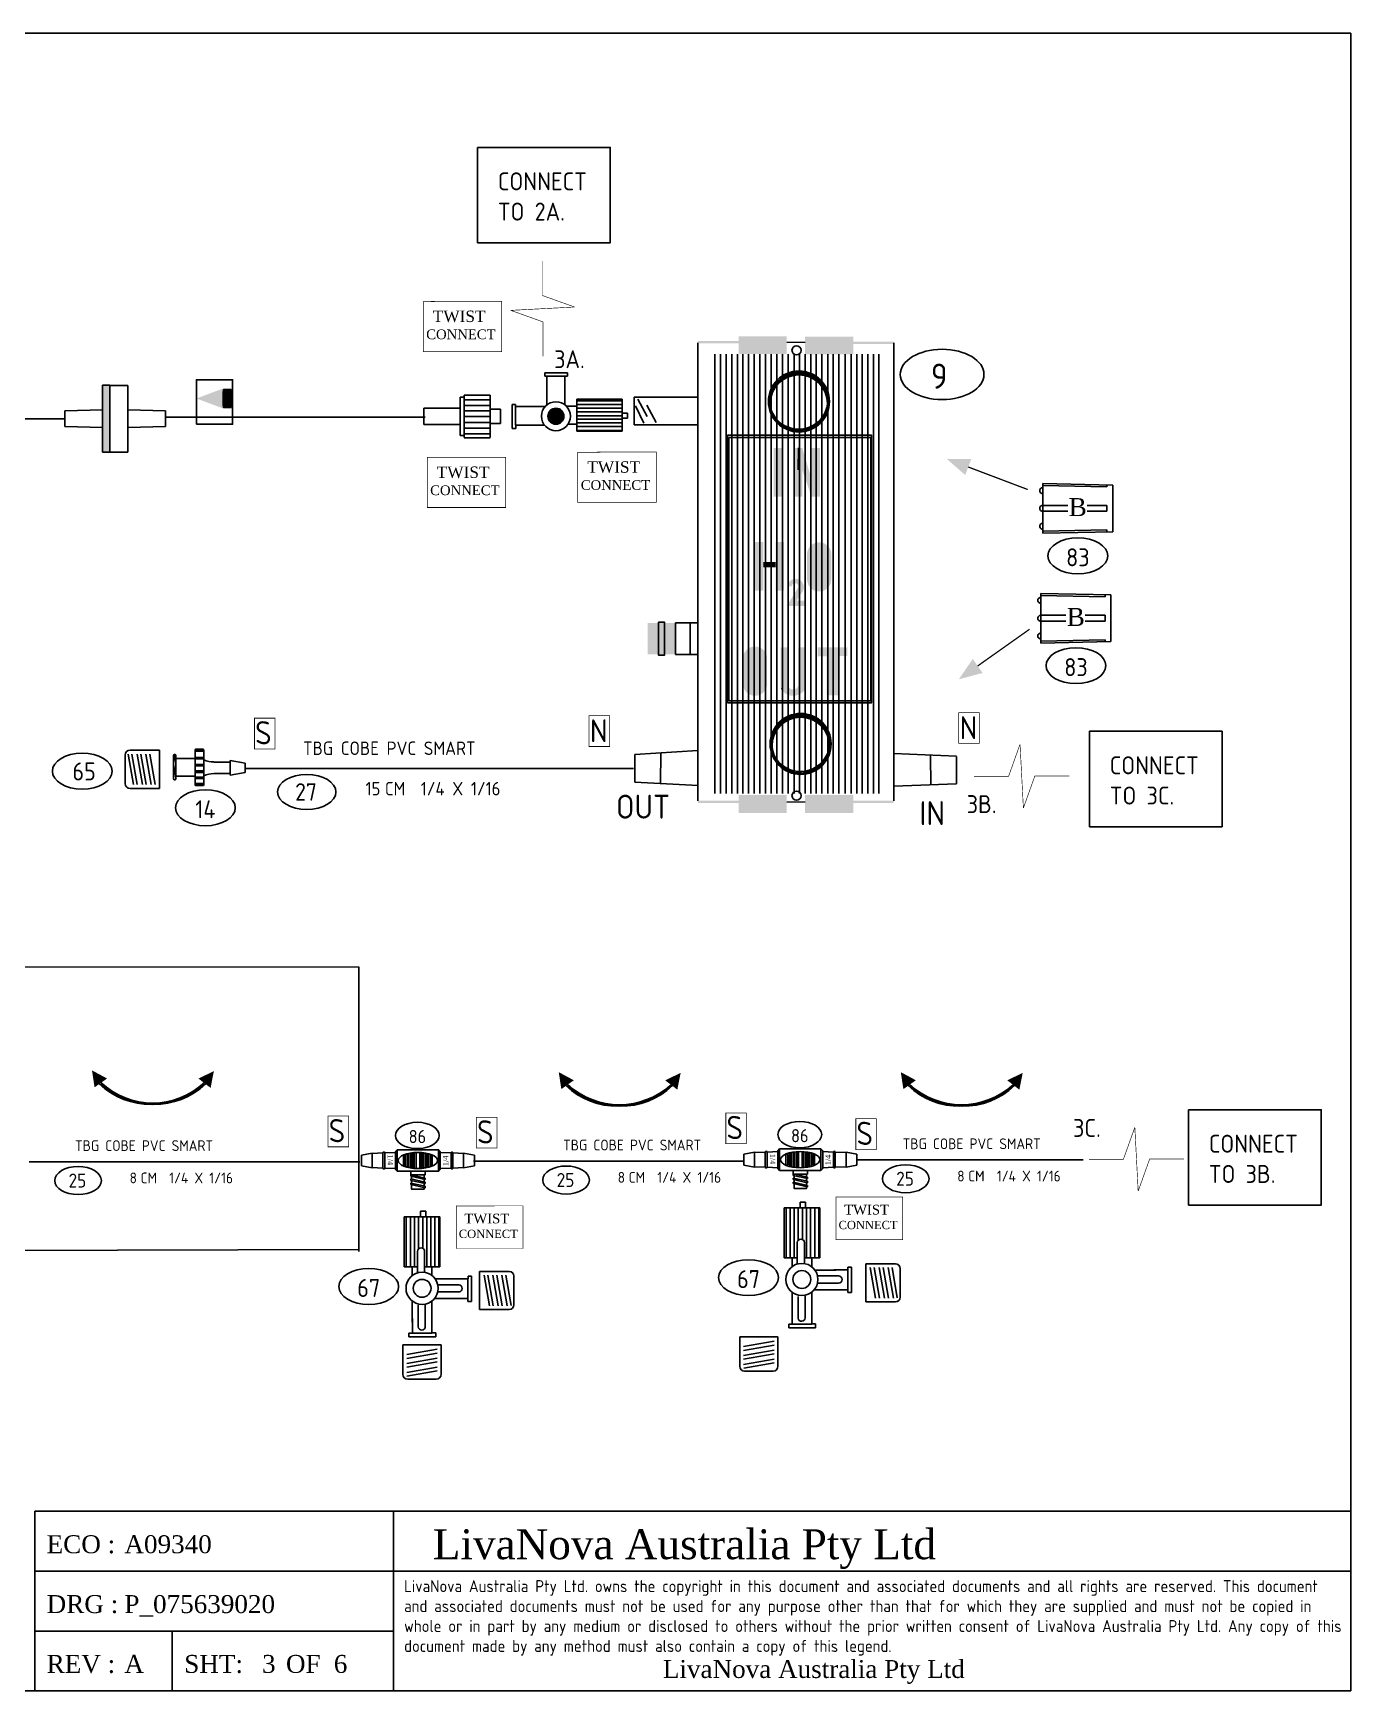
# Model space of a CAD drawing. Extents: x 10 to 410, y 10 to 287.
# Drawn here: x 189.7 to 410, y 10 to 287 of the extents above; entities that cross this region are included whole.
import ezdxf
from ezdxf.enums import TextEntityAlignment as Align

# ---------------------------------------------------------------- set-up
doc = ezdxf.new("R2010")
doc.units = 0
doc.layers.get('0').update_dxf_attribs({"linetype": 'CONTINUOUS'})
for name, color, linetype in [('BORDER', 7, 'CONTINUOUS'), ('PAGE_1', 7, 'CONTINUOUS'), ('PAGE_3', 7, 'CONTINUOUS'), ('TITLE_1', 7, 'CONTINUOUS')]:
    doc.layers.add(name, color=color, linetype=linetype)
doc.layers.get('0').off()
doc.layers.get('PAGE_1').off()
doc.styles.get("Standard").update_dxf_attribs({"font": 'isocp.shx'})
doc.styles.add('TIMES', font='times.ttf')

# ---------------------------------------------------------------- blocks, each defined once
blk = doc.blocks.new('TITLE_1')
at = {"layer": 'TITLE_1', "style": 'TIMES'}
for s, p in [('ECO :', (0, 20)), ('DRG :', (0, 10)), ('REV :', (0, 0)), ('SHT:', (23, 0)), ('OF', (40, 0))]:
    blk.add_text(s, height=3, dxfattribs=at).set_placement(p)
for tag, p in [('ECO', (13, 20)), ('DRG', (13, 10)), ('REV', (13, 0)), ('PAGES', (48, 0))]:
    blk.add_attdef(tag, p, '', height=3, dxfattribs=at)
blk = doc.blocks.new('AGAINST')
at = {"color": 1}
for points in [[(-7.759867, 17.69871, 2.56, 0, 0), (-9.234513, 19.791321, 0, 0, 0)], [(9.573934, 17.646346, 2.56, 0, 0), (11.137894, 19.673074, 0, 0, 0)]]:
    blk.add_lwpolyline(points, format="xyseb", dxfattribs=at)
for centre in [(0.660116, 26.740505), (0.912388, 26.986593), (0.912388, 26.739034), (0.91386, 26.880917), (1.090689, 26.740505)]:
    blk.add_arc(centre, 12.651078, 226.657299, 313.342701, dxfattribs=at)
blk = doc.blocks.new('030932000')
at = {"linetype": 'Continuous'}
for p, q in [((47.25, 0), (0, 0)), ((10.222755, -0.002538), (9.097755, -0.002538)), ((10.222755, -0.002538), (11.347755, -0.002538))]:
    blk.add_line(p, q, dxfattribs=at)
blk.add_ellipse((10.194627, -3.928769), major_axis=(4.875, 0), ratio=0.6, dxfattribs=at)
for s, p in [('TBG COBE PVC SMART', (9.56963, 2.25)), ('CM  1/4 X 1/16', (23.25, -4.5))]:
    blk.add_text(s, height=2.25, dxfattribs=at).set_placement(p)
at = {"linetype": 'Continuous', "flags": 9}
for tag, p in [('QTY', (15.3027, 10.3082)), ('PARTNO', (15, 6.75))]:
    blk.add_attdef(tag, p, '', height=2.25, dxfattribs=at)
at = {"linetype": 'Continuous', "flags": 8}
blk.add_attdef('ITEMNO', text='', height=2.925, dxfattribs=at).set_placement((10.067546, -5.38797), align=Align.CENTER)
at = {"linetype": 'Continuous'}
blk.add_attdef('LEN', text='', height=2.25, dxfattribs=at).set_placement((22.5, -4.5), align=Align.RIGHT)
blk = doc.blocks.new('TWISTCONN')
at = {"linetype": 'Continuous', "const_width": 0.1125}
blk.add_lwpolyline([(-6.551471, 0), (-6.551471, 8.363266), (6.551471, 8.387588), (6.551471, 0)], close=True, dxfattribs=at)
at = {"linetype": 'Continuous', "style": 'TIMES'}
for s, height, p in [('TWIST ', 1.9125, (-4.967155, 4.938297)), ('CONNECT', 1.625625, (-6.057177, 2.066835))]:
    blk.add_text(s, height=height, dxfattribs=at).set_placement(p)
blk = doc.blocks.new('SB')
at = {"color": 5, "linetype": 'Continuous', "const_width": 0.13}
blk.add_lwpolyline([(-1.374526, 4.909803), (2.059607, 4.909803), (2.059607, -0.241396), (-1.374526, -0.241396)], close=True, dxfattribs=at)
at = {"color": 5, "linetype": 'Continuous'}
blk.add_text('S', height=3.875762, dxfattribs=at).set_placement((-1.267338, 0.528511))
blk = doc.blocks.new('BOLT1')
at = {"color": 1, "linetype": 'Continuous', "const_width": 0.098719}
for points in [[(-1.0536, -0.2033), (4.700896, -0.2033), (6.619061, 5.162355)], [(6.619061, 5.162355), (7.178356, -5.500611)], [(14.851017, -0.134957), (9.096521, -0.134957), (7.178356, -5.500611)]]:
    blk.add_lwpolyline(points, dxfattribs=at)
blk = doc.blocks.new('A$C23102129')
at = {"linetype": 'Continuous'}
blk.add_ellipse((4.97736, 2.996602), major_axis=(5, 0), ratio=0.6, dxfattribs=at)
blk = doc.blocks.new('000025310')
for color, points in [(8, [(7.7, 8.63), (12.53, 8.63), (12.53, 8.36), (7.7, 8.36)]), (8, [(12.54, 9.21), (18.28, 9.21), (18.28, 7.08), (12.54, 7.08)]), (8, [(18.28, 8.57), (20.48, 8.57), (20.48, 8.4), (18.28, 8.4)]), (8, [(20.47, 9.18), (26.22, 9.18), (26.22, 7.05), (20.47, 7.05)]), (8, [(26.23, 8.55), (31.06, 8.55), (31.06, 8.29), (26.23, 8.29)]), (5, [(16.7, -4.11), (17.69, -4.11), (17.69, -9.95), (16.7, -9.95)]), (5, [(19.14, -4.11), (20.13, -4.11), (20.13, -9.95), (19.14, -9.95)]), (5, [(20.15, -4.15), (21.24, -7.86), (21.26, -9.96), (20.13, -6.77)]), (5, [(21.25, -4.11), (22.24, -4.11), (22.24, -9.95), (21.25, -9.95)]), (5, [(14.49, -15.33), (15.48, -15.33), (15.48, -21.17), (14.49, -21.17)]), (5, [(16.96, -15.33), (17.95, -15.33), (17.95, -21.17), (16.96, -21.17)]), (5, [(15.48, -17.72), (16.97, -17.72), (16.97, -18.38), (15.48, -18.38)]), (5, [(19.68, -20.71), (18.33, -22.92), (18.29, -22.98), (20.44, -22.98), (20.44, -22.34), (19.46, -22.34), (20.14, -21.32, 1.305879), (18.34, -20.64), (18.87, -20.64, -1.001904)]), (1, [(5.02, -25.02), (1.69, -25.02), (1.69, -28.76), (5.02, -28.76)]), (1, [(2.97, -24.9), (3.68, -24.9), (3.68, -28.86), (2.97, -28.86)]), (5, [(17.54, -32.7, 0.168063), (17.61, -32.91, 0.577754), (20.53, -32.81), (20.53, -27.9), (19.68, -27.9), (19.68, -32.2, -1.109103), (18.38, -32.25), (18.38, -27.9), (17.54, -27.9)]), (5, [(21.96, -27.9), (21.96, -29), (23.06, -29), (23.06, -33.63), (24.4, -33.63), (24.4, -28.95), (25.5, -28.95), (25.5, -27.9), (25.12, -27.9)]), (8, [(7.7, -46.22), (12.53, -46.22), (12.53, -46.48), (7.7, -46.48)]), (8, [(12.54, -45.54), (18.28, -45.54), (18.28, -47.67), (12.54, -47.67)]), (8, [(18.28, -46.29), (20.48, -46.29), (20.48, -46.45), (18.28, -46.45)]), (8, [(20.47, -45.54), (26.22, -45.54), (26.22, -47.67), (20.47, -47.67)]), (8, [(26.23, -46.22), (31.06, -46.22), (31.06, -46.48), (26.23, -46.48)])]:
    blk.add_hatch(color=color).paths.add_polyline_path(points)
h = blk.add_hatch(color=5)
edge = h.paths.add_edge_path()
edge.add_arc((22.15, -16.82), 1.45, 6.4046, 173.5954)
edge.add_line((20.71, -16.66), (20.71, -19.85))
edge.add_arc((22.15, -19.81), 1.44, 181.3882, 358.6118)
edge.add_line((23.59, -19.85), (23.59, -16.66))
h = blk.add_hatch(color=9)
edge = h.paths.add_edge_path()
edge.add_ellipse((22.14, -18.35), major_axis=(0, -2.03), ratio=0.475248, start_angle=0, end_angle=360)
h = blk.add_hatch(color=5)
edge = h.paths.add_edge_path()
edge.add_arc((14.49, -29.27), 1.45, 6.4046, 173.5954)
edge.add_line((13.06, -29.11), (13.06, -32.3))
edge.add_arc((14.49, -32.26), 1.44, 181.3882, 358.6118)
edge.add_line((15.93, -32.3), (15.93, -29.11))
h = blk.add_hatch(color=9)
edge = h.paths.add_edge_path()
edge.add_ellipse((14.54, -30.69), major_axis=(0, -2.03), ratio=0.475248, start_angle=0, end_angle=360)
at = {"color": 8}
for p, q in [((7.68, -46.22), (7.68, 8.43)), ((31.06, -46.22), (31.06, 8.42)), ((9.69, -45.37), (9.69, 7.06)), ((10.36, -45.37), (10.36, 7.06)), ((11.06, -45.37), (11.06, 7.06)), ((11.73, -45.37), (11.73, 7.06)), ((12.4, -45.37), (12.4, 7.06)), ((13.05, -45.37), (13.05, 7.06)), ((13.72, -45.37), (13.72, 7.06)), ((14.39, -45.37), (14.39, 7.06)), ((15.08, -45.37), (15.08, 7.06)), ((15.75, -45.37), (15.75, 7.06)), ((16.42, -45.37), (16.42, 7.06)), ((17.11, -45.37), (17.11, 7.06)), ((17.78, -45.37), (17.78, 7.06)), ((18.45, -45.37), (18.45, 7.06)), ((19.15, -45.37), (19.15, 7.06)), ((19.82, -45.37), (19.82, 7.06)), ((20.49, -45.37), (20.49, 7.06)), ((21.14, -45.37), (21.14, 7.06)), ((21.81, -45.37), (21.81, 7.06)), ((22.48, -45.37), (22.48, 7.06)), ((23.17, -45.37), (23.17, 7.06)), ((23.84, -45.37), (23.84, 7.06)), ((24.51, -45.37), (24.51, 7.06)), ((25.26, -45.37), (25.26, 7.06)), ((25.96, -45.37), (25.96, 7.06)), ((26.63, -45.37), (26.63, 7.06)), ((27.3, -45.37), (27.3, 7.06)), ((27.95, -45.37), (27.95, 7.06)), ((28.62, -45.37), (28.62, 7.06)), ((29.29, -45.37), (29.29, 7.06)), ((7.63, 1.96), (0.08, 1.96)), ((0.08, 1.96), (0.08, -1.34)), ((0.22, 0.92), (1.23, -1.17)), ((0.51, 1.71), (1.63, -0.36)), ((1.58, 0.97), (2.68, -1.07)), ((0.08, -1.34), (7.63, -1.34)), ((7.63, -25.01), (4.99, -25.01)), ((6.74, -25.01), (6.74, -28.75)), ((4.99, -28.76), (7.63, -28.76)), ((7.68, -40.22), (0.13, -40.69)), ((0.13, -40.69), (0.13, -43.99)), ((3.2, -44.13), (3.23, -40.51)), ((38.54, -40.92), (31.06, -40.6)), ((35.46, -40.82), (35.47, -44.35)), ((38.54, -44.22), (38.54, -40.93)), ((0.13, -43.99), (7.72, -44.42)), ((31.06, -44.49), (38.54, -44.22))]:
    blk.add_line(p, q, dxfattribs=at)
at = {"color": 6}
blk.add_line((19.66, -6.73), (19.68, -4.12), dxfattribs=at)
at = {"color": 9}
blk.add_line((4.99, -25.01), (4.99, -28.76), dxfattribs=at)
at = {"color": 7}
for points in [[(11.21, -2.6), (28.4, -2.6), (28.4, -34.53), (11.21, -34.53)], [(11.37, -2.86), (28.31, -2.86), (28.31, -34.3), (11.37, -34.3)]]:
    blk.add_lwpolyline(points, close=True, dxfattribs=at)
at = {"color": 1}
blk.add_lwpolyline([(2.97, -24.9), (3.68, -24.9), (3.68, -28.86), (2.97, -28.86)], close=True, dxfattribs=at)
at = {"color": 8}
for centre in [(19.45, 7.54), (19.45, -45.62)]:
    blk.add_circle(centre, 0.544, dxfattribs=at)
at = {"color": 7}
for centre, radius in [((19.73, 1.43), 3.64), ((19.73, 1.41), 3.45), ((19.73, 1.19), 3.42), ((19.94, -39.44), 3.64), ((19.94, -39.47), 3.45), ((19.94, -39.68), 3.42)]:
    blk.add_circle(centre, radius, dxfattribs=at)
for centre, start, end in [((19.76, 1.43), 1.8548, 182.9979), ((19.76, 1.25), 1.8548, 182.9979), ((19.7, 1.64), 181.8548, 2.9979), ((19.7, 1.45), 181.8548, 2.9979), ((19.96, -39.44), 1.8548, 182.9979), ((19.96, -39.63), 1.8548, 182.9979), ((19.91, -39.24), 181.8548, 2.9979), ((19.91, -39.43), 181.8548, 2.9979)]:
    blk.add_arc(centre, 3.51, start, end, dxfattribs=at)
at = {"color": 6}
blk.add_arc((18.05, -32.76), 0.346, 180, 218.1607, dxfattribs=at)
blk.add_blockref('A$C23102129', (31.85, 1.66), dxfattribs=at)
at = {"color": 7}
blk.add_attdef('ITEMNO', text='', height=3, dxfattribs=at).set_placement((36.49, 2.95), align=Align.CENTER)
at = {"color": 7, "flags": 9}
blk.add_attdef('PARTNO', (28.99, -1.25), '', height=3, dxfattribs=at)
blk.add_attdef('QTY', text='', height=3, dxfattribs=at).set_placement((48.47, -4.67), align=Align.RIGHT)
blk = doc.blocks.new('015131205R')
at = {"linetype": 'Continuous'}
for p, q in [((4.901346, 2.849012), (3.767475, 2.849012)), ((0.385607, -2.001518), (-0.007884, 0.356605)), ((-0.004016, -2.124789), (-0.004016, 1.803982)), ((0.406317, 0.480716), (0.119506, 1.953982)), ((0.145984, 1.953982), (0.249206, 1.953982)), ((0.393662, -1.663758), (0.393662, 1.289367)), ((0.393662, 1.289367), (3.63504, 1.289367)), ((0.399206, 1.803982), (0.399206, 1.29953)), ((3.63504, 2.769446), (3.63504, 1.289367)), ((5.036028, 2.743783), (3.63504, 2.743783)), ((3.63504, 1.289367), (3.63504, -3.106503)), ((5.036028, 2.515414), (3.63877, 2.515414)), ((5.036028, 1.449691), (3.63877, 1.449691)), ((5.036028, 1.221322), (3.63877, 1.221322)), ((5.036028, 0.282472), (3.63877, 0.282472)), ((5.036028, 0.054102), (3.63877, 0.054102)), ((5.051346, -3.106503), (5.051346, 2.699012)), ((6.755774, 0.691839), (9.503892, 0.691839)), ((9.503892, 0.964594), (11.99309, 0.490832)), ((9.503892, -1.522838), (9.503892, 0.964594)), ((11.996331, -1.048459), (11.996331, 0.490215)), ((0.243662, -2.274789), (0.145984, -2.274789)), ((0.385607, -1.898092), (0.385607, -0.119157)), ((0.385607, -1.939463), (0.385607, -0.139842)), ((0.393662, -1.663758), (0.393662, -2.124789)), ((0.393662, -1.663758), (3.63504, -1.663758)), ((5.036028, -0.808625), (3.63877, -0.808625)), ((5.036028, -1.036994), (3.63877, -1.036994)), ((5.036028, -1.823599), (3.63877, -1.823599)), ((5.036028, -2.051968), (3.63877, -2.051968)), ((6.755774, -1.239499), (9.503892, -1.239499)), ((9.503892, -1.522838), (11.99309, -1.049076)), ((5.036028, -2.914696), (3.63877, -2.914696)), ((5.036028, -3.143065), (3.63877, -3.143065)), ((3.78504, -3.256503), (4.901346, -3.256503))]:
    blk.add_line(p, q, dxfattribs=at)
for centre, radius, start, end in [((3.767475, 2.699012), 0.15, 90, 151.99412), ((4.901346, 2.699012), 0.15, 0, 90), ((0.145984, 1.803982), 0.15, 90, 180), ((0.249206, 1.803982), 0.15, 0, 90), ((6.910798, 5.493898), 4.80258, 247.220992, 268.150213), ((0.145984, -2.124789), 0.15, 180, 270), ((0.243662, -2.124789), 0.15, 270, 0), ((6.910798, -6.041557), 4.80258, 91.849787, 112.779008), ((3.78504, -3.106503), 0.15, 180, 270), ((4.901346, -3.106503), 0.15, 270, 0)]:
    blk.add_arc(centre, radius, start, end, dxfattribs=at)
blk.add_ellipse((5.337947, -6.956469), major_axis=(5, 0), ratio=0.6, dxfattribs=at)
blk.add_attdef('ITEMNO', text='', height=3, dxfattribs=at).set_placement((5.337947, -8.706469), align=Align.CENTER)
at = {"linetype": 'Continuous', "flags": 9}
blk.add_attdef('PARTNO', (-1.162053, -13.706469), '', height=3, dxfattribs=at)
at = {"linetype": 'Continuous'}
blk.add_attdef('QTY', text='', height=3, dxfattribs=at).set_placement((8.837947, -18.706469), align=Align.RIGHT)
blk = doc.blocks.new('ARROW')
at = {"color": 1, "linetype": 'Continuous', "const_width": 0.164063}
blk.add_lwpolyline([(-4.090757, 0), (4.090757, 0)], dxfattribs=at)
at = {"color": 1, "linetype": 'Continuous'}
blk.add_solid([(4.090757, -1.103012), (7.02176, -0.010708), (4.090757, 1.103012), (7.02176, 0.01071)], dxfattribs=at)
blk = doc.blocks.new('887736000L')
at = {"color": 5, "linetype": 'Continuous'}
for p, q in [((12.225262, 3.903082), (0.516015, 4.147025)), ((0.516015, 4.147025), (0.516015, -4.147025)), ((11.249491, 3.60234), (0.516015, 3.825954)), ((11.249491, 3.60234), (11.249491, 3.923411)), ((12.225262, -3.903082), (12.225262, 3.903082)), ((0.516015, -0.487885), (0.516015, 0.487885)), ((0.516015, 0.487885), (4.701728, 0.487885)), ((7.924365, 0.487885), (11.249491, 0.487885)), ((11.249491, 0.487885), (11.249491, -0.487885)), ((4.701728, -0.487885), (0.516015, -0.487885)), ((11.249491, -0.487885), (7.924365, -0.487885)), ((11.249491, -3.60234), (0.516015, -3.825954)), ((0.516015, -4.147025), (12.225262, -3.903082)), ((11.249491, -3.60234), (11.249491, -3.923411))]:
    blk.add_line(p, q, dxfattribs=at)
for centre in [(0.488663, 2.977551), (0.488663, 0), (0.488663, -2.977551)]:
    blk.add_arc(centre, 0.488651, 86.79118, 273.20882, dxfattribs=at)
at = {"linetype": 'Continuous'}
blk.add_ellipse((6.382156, -7.924549), major_axis=(5, 0), ratio=0.6, dxfattribs=at)
at = {"color": 5, "linetype": 'Continuous', "style": 'TIMES'}
blk.add_text('B', height=3, dxfattribs=at).set_placement((4.846303, -1.285245))
at = {"linetype": 'Continuous', "flags": 8}
blk.add_attdef('ITEMNO', text='', height=3, dxfattribs=at).set_placement((6.382156, -9.674549), align=Align.CENTER)
at = {"linetype": 'Continuous', "flags": 9}
blk.add_attdef('PARTNO', (-0.117844, -14.674549), '', height=3, dxfattribs=at)
blk.add_attdef('QTY', text='', height=3, dxfattribs=at).set_placement((9.882156, -19.674549), align=Align.RIGHT)
blk = doc.blocks.new('887000014R')
at = {"linetype": 'Continuous'}
for p, q in [((0.796835, 3.18754), (5.73746, 3.18754)), ((5.73746, -3.18746), (5.73746, 3.18754)), ((-0.00004, -2.390585), (-0.00004, 2.390665)), ((0.478767, 2.507987), (1.356328, -2.54996)), ((1.118494, 2.55004), (2.003353, -2.54996)), ((1.978142, 2.55004), (2.863, -2.54996)), ((2.625166, 2.55004), (3.510024, -2.54996)), ((3.461635, 2.55004), (4.346493, -2.54996)), ((4.108659, 2.55004), (4.993517, -2.54996)), ((0.796835, -3.18746), (5.73746, -3.18746))]:
    blk.add_line(p, q, dxfattribs=at)
for centre, start, end in [((0.796835, 2.390665), 90, 180), ((0.796835, -2.390585), 180, 270)]:
    blk.add_arc(centre, 0.796875, start, end, dxfattribs=at)
blk.add_ellipse((-7.186474, -0.305273), major_axis=(5, 0), ratio=0.6, dxfattribs=at)
at = {"linetype": 'Continuous', "flags": 8}
blk.add_attdef('ITEMNO', text='', height=3, dxfattribs=at).set_placement((-6.883484, -1.853382), align=Align.CENTER)
at = {"linetype": 'Continuous', "flags": 9}
blk.add_attdef('PARTNO', (-13.086783, -6.571629), '', height=3, dxfattribs=at)
at = {"linetype": 'Continuous'}
blk.add_attdef('QTY', text='', height=3, dxfattribs=at).set_placement((-2.985787, -10.259342), align=Align.RIGHT)
blk = doc.blocks.new('A$C01231D6D')
at = {"linetype": 'Continuous'}
for p, q in [((6.375, 5.7375), (0, 5.7375)), ((0, 0.796875), (0, 5.7375)), ((6.375, 0.796875), (6.375, 5.7375)), ((0.6375, 4.108699), (5.7375, 4.993557)), ((0.6375, 3.461675), (5.7375, 4.346533)), ((0.6375, 2.625206), (5.7375, 3.510064)), ((0.6375, 1.978182), (5.7375, 2.86304)), ((0.6375, 1.118534), (5.7375, 2.003393)), ((0.679554, 0.478807), (5.7375, 1.356368)), ((5.578125, 0), (0.796875, 0))]:
    blk.add_line(p, q, dxfattribs=at)
for centre, start, end in [((0.796875, 0.796875), 180, 270), ((5.578125, 0.796875), 270, 0)]:
    blk.add_arc(centre, 0.796875, start, end, dxfattribs=at)
blk = doc.blocks.new('887000601B')
at = {"linetype": 'Continuous'}
for p, q in [((8.405873, -12.989288), (7.500191, -12.989288)), ((7.500191, -12.989288), (7.500191, -13.968682)), ((8.405873, -13.968682), (8.405873, -12.989288)), ((4.792428, -13.942791), (4.792428, -22.309979)), ((10.768991, -13.942791), (4.792428, -13.942791)), ((5.134303, -13.942791), (5.134303, -22.309979)), ((5.818052, -13.942791), (5.818052, -22.309979)), ((6.501801, -13.942791), (6.501801, -22.309979)), ((7.185551, -13.942791), (7.185551, -19.330334)), ((7.907901, -13.970762), (7.907901, -19.229126)), ((8.553049, -13.942791), (8.553049, -22.309979)), ((9.236798, -13.942791), (9.236798, -22.309979)), ((9.920547, -13.942791), (9.920547, -22.309979)), ((10.604296, -13.942791), (10.604296, -22.309979)), ((10.768991, -13.942791), (10.768991, -22.309979)), ((7.014767, -22.303657), (7.014767, -19.691955)), ((8.210079, -22.303657), (8.210079, -19.747939)), ((7.017826, -22.306291), (4.792428, -22.309979)), ((6.137155, -22.309979), (6.137155, -23.767094)), ((7.014767, -23.267389), (7.014767, -22.303657)), ((8.210079, -23.267389), (8.210079, -22.303657)), ((10.768991, -22.309979), (8.2108, -22.309979)), ((9.424264, -22.309979), (9.424264, -23.767094)), ((9.962602, -24.323497), (13.4372, -24.323497)), ((15.442349, -24.307056), (13.123802, -24.307056)), ((15.442349, -27.607977), (15.442349, -24.307056)), ((15.478576, -23.87177), (16.058213, -23.87177)), ((15.478576, -24.307056), (15.478576, -23.87177)), ((16.058213, -23.87177), (16.058213, -28.079537)), ((9.852664, -27.610606), (13.4372, -27.610606)), ((10.381065, -25.31854), (11.344796, -25.31854)), ((10.381065, -26.513853), (11.344796, -26.513853)), ((11.344796, -26.513853), (13.900514, -26.513853)), ((13.377393, -27.607977), (15.442349, -27.607977)), ((15.442349, -28.079537), (15.442349, -27.607977)), ((6.137155, -28.024739), (6.137155, -31.573651)), ((8.312341, -28.666611), (8.312341, -29.630343)), ((8.312341, -29.630343), (8.312341, -32.242045)), ((9.35112, -28.021657), (9.481826, -28.021657)), ((9.424264, -28.024739), (9.424264, -31.573651)), ((16.058213, -28.079537), (15.442349, -28.079537)), ((6.159782, -33.375193), (6.159782, -30.944845)), ((9.424264, -31.573651), (9.424264, -33.33892)), ((5.580145, -33.375193), (6.232236, -33.375193)), ((5.580145, -33.991849), (5.580145, -33.375193)), ((10.072329, -33.991849), (5.580145, -33.991849)), ((9.420238, -33.375193), (6.159782, -33.375193)), ((9.38401, -33.33892), (10.072329, -33.33892)), ((10.072329, -33.33892), (10.072329, -33.991849))]:
    blk.add_line(p, q, dxfattribs=at)
at = {"color": 5, "linetype": 'Continuous'}
blk.add_line((8.20701, -19.661157), (8.203643, -19.661157), dxfattribs=at)
at = {"color": 7, "linetype": 'Continuous'}
for p, q in [((11.344796, -25.31854), (13.956499, -25.31854)), ((7.141566, -28.743752), (7.141566, -32.366853))]:
    blk.add_line(p, q, dxfattribs=at)
at = {"linetype": 'Continuous'}
for radius in [2.689453, 1.494141]:
    blk.add_circle((7.78071, -25.895916), radius, dxfattribs=at)
for centre, start, end in [((7.612423, -19.748632), 0, 180), ((13.899821, -25.916196), 270, 90)]:
    blk.add_arc(centre, 0.597656, start, end, dxfattribs=at)
at = {"color": 7, "linetype": 'Continuous'}
blk.add_arc((7.72236, -32.301496), 0.590031, 184.437547, 0.745377, dxfattribs=at)
at = {"linetype": 'Continuous'}
blk.add_ellipse((-1.137134, -25.596703), major_axis=(5, 0), ratio=0.6, dxfattribs=at)
blk.add_attdef('ITEMNO', text='', height=3, dxfattribs=at).set_placement((-1.137134, -27.346703), align=Align.CENTER)
at = {"linetype": 'Continuous', "flags": 9}
blk.add_attdef('PARTNO', (-7.660217, -30.265572), '', height=3, dxfattribs=at)
at = {"linetype": 'Continuous'}
blk.add_attdef('QTY', text='', height=3, dxfattribs=at).set_placement((2.339783, -33.359326), align=Align.RIGHT)
blk = doc.blocks.new('A$C4B4B6375')
at = {"linetype": 'Continuous'}
for p, q in [((4.8, 8.083333), (2.4, 7.983333)), ((2.4, 8.055679), (2.4, 4.744321)), ((4.8, 8.15336), (4.8, 4.64664)), ((7.6, 8.2), (5.2, 8.1)), ((5.2, 8.15336), (5.2, 4.64664)), ((5.2, 4.7), (5.2, 8.1)), ((7.6, 8.4), (8, 8.8)), ((7.6, 4.4), (7.6, 8.4)), ((9.4, 5.222224), (9.4, 7.577775)), ((9.8, 5.222224), (9.8, 7.577775)), ((10.2, 4.971567), (10.2, 7.828432)), ((10.6, 4.971567), (10.6, 7.828432)), ((11, 4.807676), (11, 7.992324)), ((11.4, 4.807676), (11.4, 7.992324)), ((11.8, 4.72091), (11.8, 8.07909)), ((12.2, 4.72091), (12.2, 8.07909)), ((13, 4.72091), (13, 8.07909)), ((13.4, 4.72091), (13.4, 8.07909)), ((13.8, 4.807676), (13.8, 7.992324)), ((14.2, 4.807676), (14.2, 7.992324)), ((14.6, 4.971567), (14.6, 7.828432)), ((15, 4.971567), (15, 7.828432)), ((15.4, 5.222224), (15.4, 7.577775)), ((15.8, 5.222224), (15.8, 7.577775)), ((17.6, 8.4), (17.2, 8.8)), ((17.6, 4.4), (17.6, 8.4)), ((17.6, 8.2), (20, 8.1)), ((20, 8.15336), (20, 4.64664)), ((20, 4.7), (20, 8.1)), ((20.4, 8.15336), (20.4, 4.64664)), ((20.4, 8.083333), (22.8, 7.983333)), ((22.8, 8.055679), (22.8, 4.744321)), ((4.8, 4.716667), (2.4, 4.816667)), ((7.6, 4.6), (5.2, 4.7)), ((8, 4), (7.6, 4.4)), ((17.2, 4), (17.6, 4.4)), ((17.6, 4.6), (20, 4.7)), ((20.4, 4.716667), (22.8, 4.816667)), ((14.2, 2.497853), (11, 3.217853)), ((11, 3.2), (11, 2.897853)), ((14.2, 2.177853), (11, 2.897853)), ((14.2, 1.577853), (11, 2.297853)), ((11, 2.297853), (11, 1.977853)), ((14.2, 1.257853), (11, 1.977853)), ((14.2, 0.657853), (11, 1.377853)), ((11, 1.377853), (11, 1.057853)), ((14.2, 0.337853), (11, 1.057853)), ((14.2, 2.497853), (14.2, 2.177853)), ((14.2, 1.577853), (14.2, 1.257853)), ((14.2, 0.657853), (14.2, 0.337853))]:
    blk.add_line(p, q, dxfattribs=at)
for points in [[(2.4, 8.055679), (0, 7.6)], [(0, 5.2), (0, 7.6)], [(22.8, 8.055679), (25.2, 7.6)], [(25.2, 5.2), (25.2, 7.6)], [(2.4, 4.744321), (0, 5.2)], [(22.8, 4.744321), (25.2, 5.2)], [(11.2, 3.172853), (11.2, 3.2), (14, 3.2), (14, 2.542853)], [(11.2, 2.252853), (11.2, 2.852853)], [(11.2, 1.332853), (11.2, 1.932853)], [(14, 0.382853), (14, 0), (11.2, 0), (11.2, 1.012853)], [(14, 2.222853), (14, 1.622853)], [(14, 1.302853), (14, 0.702853)]]:
    blk.add_lwpolyline(points, dxfattribs=at)
for points in [[(8, 8.8), (17.2, 8.8), (17.2, 4), (8, 4)], [(11, 4), (14.2, 4), (14.2, 3.2), (11, 3.2)]]:
    blk.add_lwpolyline(points, close=True, dxfattribs=at)
for centre, radius, start, end in [((5, 8.013212), 0.244216, 35.020424, 144.979576), ((9.6, 7.39221), 0.272827, 42.856049, 137.143951), ((10.4, 7.642867), 0.272827, 42.856049, 137.143951), ((11.2, 7.806758), 0.272827, 42.856049, 137.143951), ((12, 7.893524), 0.272827, 42.856049, 137.143951), ((13.2, 7.893524), 0.272827, 42.856049, 137.143951), ((14, 7.806758), 0.272827, 42.856049, 137.143951), ((14.8, 7.642867), 0.272827, 42.856049, 137.143951), ((15.6, 7.39221), 0.272827, 42.856049, 137.143951), ((20.2, 8.013212), 0.244216, 35.020424, 144.979576), ((5, 4.786787), 0.244216, 215.020424, 324.979576), ((9.6, 5.40779), 0.272827, 222.856049, 317.143951), ((10.4, 5.157133), 0.272827, 222.856049, 317.143951), ((11.2, 4.993242), 0.272827, 222.856049, 317.143951), ((12, 4.906476), 0.272827, 222.856049, 317.143951), ((13.2, 4.906476), 0.272827, 222.856049, 317.143951), ((14, 4.993242), 0.272827, 222.856049, 317.143951), ((14.8, 5.157133), 0.272827, 222.856049, 317.143951), ((15.6, 5.40779), 0.272827, 222.856049, 317.143951), ((20.2, 4.786787), 0.244216, 215.020424, 324.979576)]:
    blk.add_arc(centre, radius, start, end, dxfattribs=at)
at = {"linetype": 'Continuous', "extrusion": (0, 0, -1)}
blk.add_ellipse((12.6, 6.4), major_axis=(4.4, 0), ratio=0.409091, dxfattribs=at)
at = {"linetype": 'Continuous', "style": 'TIMES'}
for rotation, p in [(270, (5.861341, 7.708856)), (90, (19.385264, 5.163073))]:
    blk.add_text('1/4', height=1.2, rotation=rotation, dxfattribs=at).set_placement(p)
blk = doc.blocks.new('888680001B')
at = {"linetype": 'Continuous'}
blk.add_ellipse((-0.230687, 11.76581), major_axis=(4.882812, 0), ratio=0.6, dxfattribs=at)
blk.add_blockref('A$C4B4B6375', (-12.725323, -0.215458), dxfattribs=at)
at = {"linetype": 'Continuous', "flags": 8}
blk.add_attdef('ITEMNO', text='', height=2.929688, dxfattribs=at).set_placement((-0.230687, 10.056826), align=Align.CENTER)
at = {"linetype": 'Continuous', "flags": 9}
blk.add_attdef('PARTNO', (-6.578343, 5.174013), '', height=2.929688, dxfattribs=at)
at = {"linetype": 'Continuous'}
blk.add_attdef('QTY', text='', height=2.929688, dxfattribs=at).set_placement((3.187282, 0.291201), align=Align.RIGHT)
blk = doc.blocks.new('A$C4AB80F3C')
at = {"linetype": 'Continuous'}
for p, q in [((1.875, 7.921175), (6.75, 7.921175)), ((1.875, 0), (1.875, 7.875)), ((1.925976, 7.170521), (6.800976, 7.170521)), ((6.75, 0), (6.75, 7.875)), ((6.75, 7.5), (7.5, 7.5)), ((7.5, 0.375), (7.5, 7.5)), ((7.5, 0.9375), (7.5, 6.9375)), ((0, 5.25), (1.875, 5.25)), ((0, 2.625), (0, 5.25)), ((1.875, 5.058208), (6.75, 5.058208)), ((1.925974, 3.951134), (6.800974, 3.951134)), ((1.925976, 6.114364), (6.800976, 6.114364)), ((14.25, 5.4375), (7.5, 5.4375)), ((14.25, 2.4375), (14.25, 5.4375)), ((0, 2.625), (1.875, 2.625)), ((1.875, 2.894977), (6.75, 2.894977)), ((1.875, 1.940655), (6.75, 1.940655)), ((1.875, 0.884498), (6.75, 0.884498)), ((1.875, 0), (6.75, 0)), ((6.75, 0.375), (7.5, 0.375)), ((14.25, 2.4375), (7.5, 2.4375))]:
    blk.add_line(p, q, dxfattribs=at)
blk = doc.blocks.new('A$C44543D99')
at = {"layer": 'PAGE_3', "linetype": 'Continuous'}
blk.add_hatch(color=114, dxfattribs=at).paths.add_polyline_path([(2.924738, 1.854129), (3.462498, 1.854129), (3.462498, 0.2965), (2.924738, 0.2965)])
at = {"color": 114, "linetype": 'Continuous'}
blk.add_solid([(2.931003, 2.206024), (0, 1.11372), (2.931003, 0), (0, 1.092302)], dxfattribs=at)
at = {"layer": 'PAGE_3', "linetype": 'Continuous'}
blk.add_lwpolyline([(2.924738, 1.854129), (3.462498, 1.854129), (3.462498, 0.2965), (2.924738, 0.2965)], close=True, dxfattribs=at)
blk = doc.blocks.new('A$C346C07B8')
at = {"linetype": 'Continuous'}
blk.add_hatch(color=256, dxfattribs=at).paths.add_polyline_path([(6.6, 2.78, 1), (9.59, 2.78, 1)])
for p, q in [((6.01, 10.87), (10.22, 10.87)), ((6.01, 10.25), (6.01, 10.87)), ((6.44, 10.25), (6.01, 10.25)), ((6.44, 10.25), (6.44, 7.93)), ((9.74, 10.25), (6.44, 10.25)), ((9.74, 8.19), (9.74, 10.25)), ((10.22, 10.25), (9.74, 10.25)), ((10.22, 10.86), (10.22, 10.25)), ((6.44, 7.93), (6.44, 4.92)), ((9.75, 4.9), (9.75, 8.19)), ((0, 4.98), (0.62, 4.98)), ((0, 0.49), (0, 4.98)), ((0.62, 4.98), (0.62, 4.33)), ((0.62, 4.59), (6.13, 4.59)), ((0.62, 1.14), (0.62, 4.41)), ((12.01, 4.63), (10.06, 4.63)), ((20.38, 3.58), (11.98, 3.58)), ((20.38, 5.98), (12.01, 5.98)), ((12.01, 0), (12.01, 5.98)), ((20.38, 5.63), (12.01, 5.63)), ((20.38, 4.95), (12.01, 4.95)), ((20.38, 4.27), (12.01, 4.27)), ((20.38, 0), (20.38, 5.98)), ((21.39, 3.34), (20.38, 3.34)), ((21.39, 2.43), (21.39, 3.34)), ((0.65, 0.49), (0, 0.49)), ((0.65, 1.18), (0.65, 0.49)), ((2.42, 1.14), (0.65, 1.14)), ((5.97, 1.14), (2.42, 1.14)), ((12.02, 1.34), (10.35, 1.34)), ((20.38, 2.86), (11.98, 2.86)), ((20.38, 2.22), (12.01, 2.22)), ((20.38, 1.53), (12.01, 1.53)), ((20.38, 0.85), (12.01, 0.85)), ((20.38, 0.16), (12.01, 0.16)), ((20.38, 0), (12.01, 0)), ((20.38, 2.43), (21.39, 2.43))]:
    blk.add_line(p, q, dxfattribs=at)
for radius in [2.69, 1.49]:
    blk.add_circle((8.1, 2.78), radius, dxfattribs=at)
blk = doc.blocks.new('A$C4F776ADE')
at = {"linetype": 'Continuous'}
blk.add_hatch(color=140, dxfattribs=at).paths.add_polyline_path([(6.35, 0), (7.57, 0), (7.57, 11.17), (6.35, 11.17)])
for p, q in [((10.5, 11.15), (7.52, 11.15)), ((10.5, 0), (10.5, 11.15)), ((0, 6.88), (6.32, 7.06)), ((0, 4.28), (0, 6.88)), ((16.82, 6.88), (10.5, 7.06)), ((16.82, 4.28), (16.82, 6.88)), ((0, 4.28), (6.32, 4.09)), ((16.82, 4.28), (10.5, 4.09)), ((10.5, 0), (7.52, 0))]:
    blk.add_line(p, q, dxfattribs=at)
at = {"color": 140, "linetype": 'Continuous'}
blk.add_lwpolyline([(7.52, 0), (6.3, 0), (6.3, 11.17), (7.52, 11.17)], close=True, dxfattribs=at)
blk = doc.blocks.new('888003053NEW')
at = {"linetype": 'Continuous'}
blk.add_hatch(color=114, dxfattribs=at).paths.add_polyline_path([(142.044179, 49.179238), (143.328804, 49.179238), (143.328804, 46.209816), (142.044179, 46.209816)])
for p, q in [((175.745681, 44.594182), (132.418495, 44.594182)), ((115.41268, 44.294408), (43.196127, 44.294408))]:
    blk.add_line(p, q, dxfattribs=at)
blk.add_lwpolyline([(137.549376, 43.391321), (143.593881, 43.391321), (143.593881, 50.821789), (137.549376, 50.821789)], close=True, dxfattribs=at)
at = {"color": 114, "linetype": 'Continuous'}
blk.add_lwpolyline([(142.044179, 49.179238), (143.328804, 49.179238), (143.328804, 46.209816), (142.044179, 46.209816)], close=True, dxfattribs=at)
at = {"linetype": 'Continuous'}
blk.add_ellipse((69.251257, 49.796711), major_axis=(5, 0), ratio=0.6, dxfattribs=at)
blk.add_blockref('A$C4F776ADE', (115.553709, 38.746449), dxfattribs=at)
for name, p, xscale, yscale, zscale in [('A$C346C07B8', (190.340642, 42.231362), 0.9, 0.9, 0.9), ('A$C4AB80F3C', (30.035, 40.598938), 0.9, 0.9, 0.9), ('A$C44543D99', (137.572232, 46.02604), 1.521, 1.521, 1.521)]:
    blk.add_blockref(name, p, dxfattribs=dict(at, xscale=xscale, yscale=yscale, zscale=zscale))
at = {"linetype": 'Continuous', "xscale": 0.9, "yscale": 0.9, "zscale": 0.9, "rotation": 180}
blk.add_blockref('A$C4AB80F3C', (188.351813, 48.254132), dxfattribs=at)
at = {"linetype": 'Continuous'}
blk.add_text('PURGE LINE', height=2.7, dxfattribs=at).set_placement((88.235768, 49.735514))
at = {"linetype": 'Continuous', "flags": 9}
blk.add_attdef('PARTNO', (63.914289, 55.48308), '', height=3, dxfattribs=at)
at = {"linetype": 'Continuous'}
blk.add_attdef('QTY', text='', height=3, dxfattribs=at).set_placement((73.914289, 51.838283), align=Align.RIGHT)
at = {"linetype": 'Continuous', "flags": 8}
blk.add_attdef('ITEMNO', text='', height=3, dxfattribs=at).set_placement((70.591272, 48.209335), align=Align.CENTER)
blk = doc.blocks.new('NON1')
at = {"color": 210, "linetype": 'Continuous', "const_width": 0.13}
blk.add_lwpolyline([(-1.823838, 5.163129), (1.610295, 5.163129), (1.610295, 0.011929), (-1.823838, 0.011929)], close=True, dxfattribs=at)
at = {"color": 210}
blk.add_text('N', height=3.825, dxfattribs=at).set_placement((-1.670406, 0.719596))

msp = doc.modelspace()

# ---------------------------------------------------------------- linework, layer by layer
at = {"layer": 'BORDER'}
for p, q in [((10, 287), (410, 287)), ((410, 287), (410, 10)), ((410, 10), (10, 10))]:
    msp.add_line(p, q, dxfattribs=at)
at = {"layer": 'PAGE_3', "color": 250}
for p, q in [((272.5367, 164.133489), (290.093218, 164.133489)), ((270.677387, 98.502906), (263.336966, 98.502906))]:
    msp.add_line(p, q, dxfattribs=at)
at = {"layer": 'PAGE_3', "color": 1}
for p, q in [((19.130049, 131.116916), (244.249109, 130.900798)), ((244.168703, 130.923981), (244.168703, 83.427376)), ((244.127186, 83.75003), (179.85536, 83.598276))]:
    msp.add_line(p, q, dxfattribs=at)
at = {"layer": 'PAGE_3', "color": 7}
msp.add_line((226.890787, 98.410537), (244.371034, 98.370423), dxfattribs=at)
for points in [[(264.03785, 267.916462), (286.207701, 267.916462), (286.207701, 251.97798), (264.03785, 251.97798)], [(366.316925, 170.336279), (388.486776, 170.336279), (388.486776, 154.397797), (366.316925, 154.397797)], [(382.877087, 107.102723), (405.046938, 107.102723), (405.046938, 91.164241), (382.877087, 91.164241)]]:
    msp.add_lwpolyline(points, close=True, dxfattribs=at)
at = {"layer": 'TITLE_1'}
for p, q in [((190, 40), (410, 40)), ((190, 10), (190, 40)), ((250, 10), (250, 40)), ((190, 30), (250, 30)), ((310, 30), (250, 30)), ((310, 30), (410, 30)), ((190, 20), (250, 20)), ((213, 10), (213, 20))]:
    msp.add_line(p, q, dxfattribs=at)

# ---------------------------------------------------------------- block references
at = {"layer": 'PAGE_1'}
msp.add_blockref('TITLE_1', (192, 13), dxfattribs=at).add_auto_attribs({'ECO': 'A09340', 'DRG': 'P_075639020', 'REV': 'A', 'PAGES': '6'})
at = {"layer": 'PAGE_3', "color": 7, "rotation": 270}
msp.add_blockref('BOLT1', (275.081989, 247.855949), dxfattribs=at)
at = {"layer": 'PAGE_3', "color": 7}
for name, p in [('TWISTCONN', (261.504175, 233.793165)), ('TWISTCONN', (262.166351, 207.736997)), ('TWISTCONN', (287.336508, 208.613317)), ('SB', (228.115725, 167.631786)), ('NON1', (284.482467, 167.785948)), ('NON1', (346.278497, 168.299119)), ('BOLT1', (348.084579, 163.011764)), ('AGAINST', (208.812876, 93.885426)), ('AGAINST', (286.832722, 93.589052)), ('AGAINST', (344.007601, 93.589052)), ('SB', (240.409838, 101.141815)), ('SB', (265.208901, 100.933878)), ('SB', (306.89379, 101.663052)), ('SB', (328.629885, 100.689544)), ('BOLT1', (367.27213, 99.003761))]:
    msp.add_blockref(name, p, dxfattribs=at)
at = {"layer": 'PAGE_3', "color": 7, "xscale": 1.4, "yscale": 1.4, "zscale": 1.4}
msp.add_blockref('000025310', (290.11688, 223.452596), dxfattribs=at).add_auto_attribs({'ITEMNO': '9'})
at = {"layer": 'PAGE_3', "color": 7}
for name, p, values in [('888003053NEW', (79.496602, 178.252251), {'ITEMNO': '84'}), ('030932000', (225.2867, 164.133489), {'ITEMNO': '27', 'LEN': '15'})]:
    msp.add_blockref(name, p, dxfattribs=at).add_auto_attribs(values)
at = {"layer": 'PAGE_3', "xscale": 1.3, "yscale": 1.3, "zscale": 1.3}
for p, rotation in [((351.026551, 212.618172), 159.269814), ((351.961432, 184.327199), 215.284815)]:
    msp.add_blockref('ARROW', p, dxfattribs=dict(at, rotation=rotation))
at = {"layer": 'PAGE_3'}
ref = msp.add_blockref('887736000L', (357.985646, 207.589896), dxfattribs=at)
ref.add_attrib('ITEMNO', '83', dxfattribs={"layer": '0', "height": 3, "flags": 8}).set_placement((364.367802, 197.915347), align=Align.CENTER)
ref = msp.add_blockref('887736000L', (357.668845, 189.233403), dxfattribs=at)
ref.add_attrib('ITEMNO', '83', dxfattribs={"layer": '0', "height": 3, "flags": 8}).set_placement((364.051, 179.558854), align=Align.CENTER)
at = {"layer": 'PAGE_3', "color": 250}
for name, p, values in [('887000014R', (205.139281, 163.988918), {'ITEMNO': '65'}), ('015131205R', (213.195123, 164.517393), {'ITEMNO': '14'}), ('887000601B', (310.457796, 104.642634), {'ITEMNO': '67'}), ('887000601B', (246.974978, 103.163182), {'ITEMNO': '67'})]:
    msp.add_blockref(name, p, dxfattribs=at).add_auto_attribs(values)
for name, p, xscale, yscale, zscale, values in [('888680001B', (254.144727, 93.980152), 0.75, 0.75, 0.75, {'ITEMNO': '86'}), ('888680001B', (318.065166, 94.123103), 0.75, 0.75, 0.75, {'ITEMNO': '86'}), ('030932000', (189.090787, 98.410537), 0.8, 0.8, 0.8, {'ITEMNO': '25', 'LEN': '8'}), ('030932000', (270.677387, 98.502906), 0.8, 0.8, 0.8, {'ITEMNO': '25', 'LEN': '8'}), ('030932000', (327.432495, 98.71444), 0.8, 0.8, 0.8, {'ITEMNO': '25', 'LEN': '8'})]:
    msp.add_blockref(name, p, dxfattribs=dict(at, xscale=xscale, yscale=yscale, zscale=zscale)).add_auto_attribs(values)
at = {"layer": 'PAGE_3', "color": 7, "xscale": 0.85, "yscale": 0.85, "zscale": 0.85}
for p in [(329.524167, 85.396369), (266.041349, 83.916917)]:
    msp.add_blockref('TWISTCONN', p, dxfattribs=at)
at = {"layer": 'PAGE_3', "color": 250, "rotation": 90}
for p in [(334.667971, 74.982056), (270.104414, 73.715108)]:
    msp.add_blockref('A$C01231D6D', p, dxfattribs=at)
at = {"layer": 'PAGE_3', "color": 250}
for p in [(251.551043, 62.093468), (307.860351, 63.430697)]:
    msp.add_blockref('A$C01231D6D', p, dxfattribs=at)

# ---------------------------------------------------------------- texts
at = {"layer": 'PAGE_3', "color": 7}
for s, p in [('CONNECT', (267.414016, 260.73801)), ('TO 2A.', (267.414016, 255.684345)), ('3A.', (276.829935, 231.012408)), ('CONNECT', (369.693091, 163.157827)), ('TO 3C.', (369.693091, 158.104162)), ('3B.', (345.790827, 156.665602)), ('3C.', (363.566428, 102.559817)), ('CONNECT', (386.253253, 99.924271)), ('TO 3B.', (386.253253, 94.870606))]:
    msp.add_text(s, height=3, dxfattribs=at).set_placement(p)
at = {"layer": 'PAGE_3', "color": 1}
for s, p in [('OUT', (287.168693, 155.746142)), ('IN', (337.901864, 154.660202))]:
    msp.add_text(s, height=4, dxfattribs=at).set_placement(p)
at = {"layer": 'PAGE_3', "style": 'TIMES'}
msp.add_text('3', height=3, dxfattribs=at).set_placement((228, 13))
at = {"layer": 'TITLE_1', "style": 'TIMES'}
for height, p in [(5, (256.556233, 32)), (3, (295, 12.151013))]:
    msp.add_text('LivaNova Australia Pty Ltd', height=height, dxfattribs=at).set_placement(p)
at = {"layer": 'TITLE_1', "insert": (251.75, 28.5), "char_height": 2, "width": 157.1989, "attachment_point": 1}
msp.add_mtext('LivaNova Australia Pty Ltd. owns the copyright in this document and associated documents and all rights are reserved. This document and associated documents must not be used for any purpose other than that for which they are supplied and must not be copied in whole or in part by any medium or disclosed to others without the prior written consent of LivaNova Australia Pty Ltd. Any copy of this document made by any method must also contain a copy of this legend.', dxfattribs=at)

doc.saveas('drawing.dxf')
